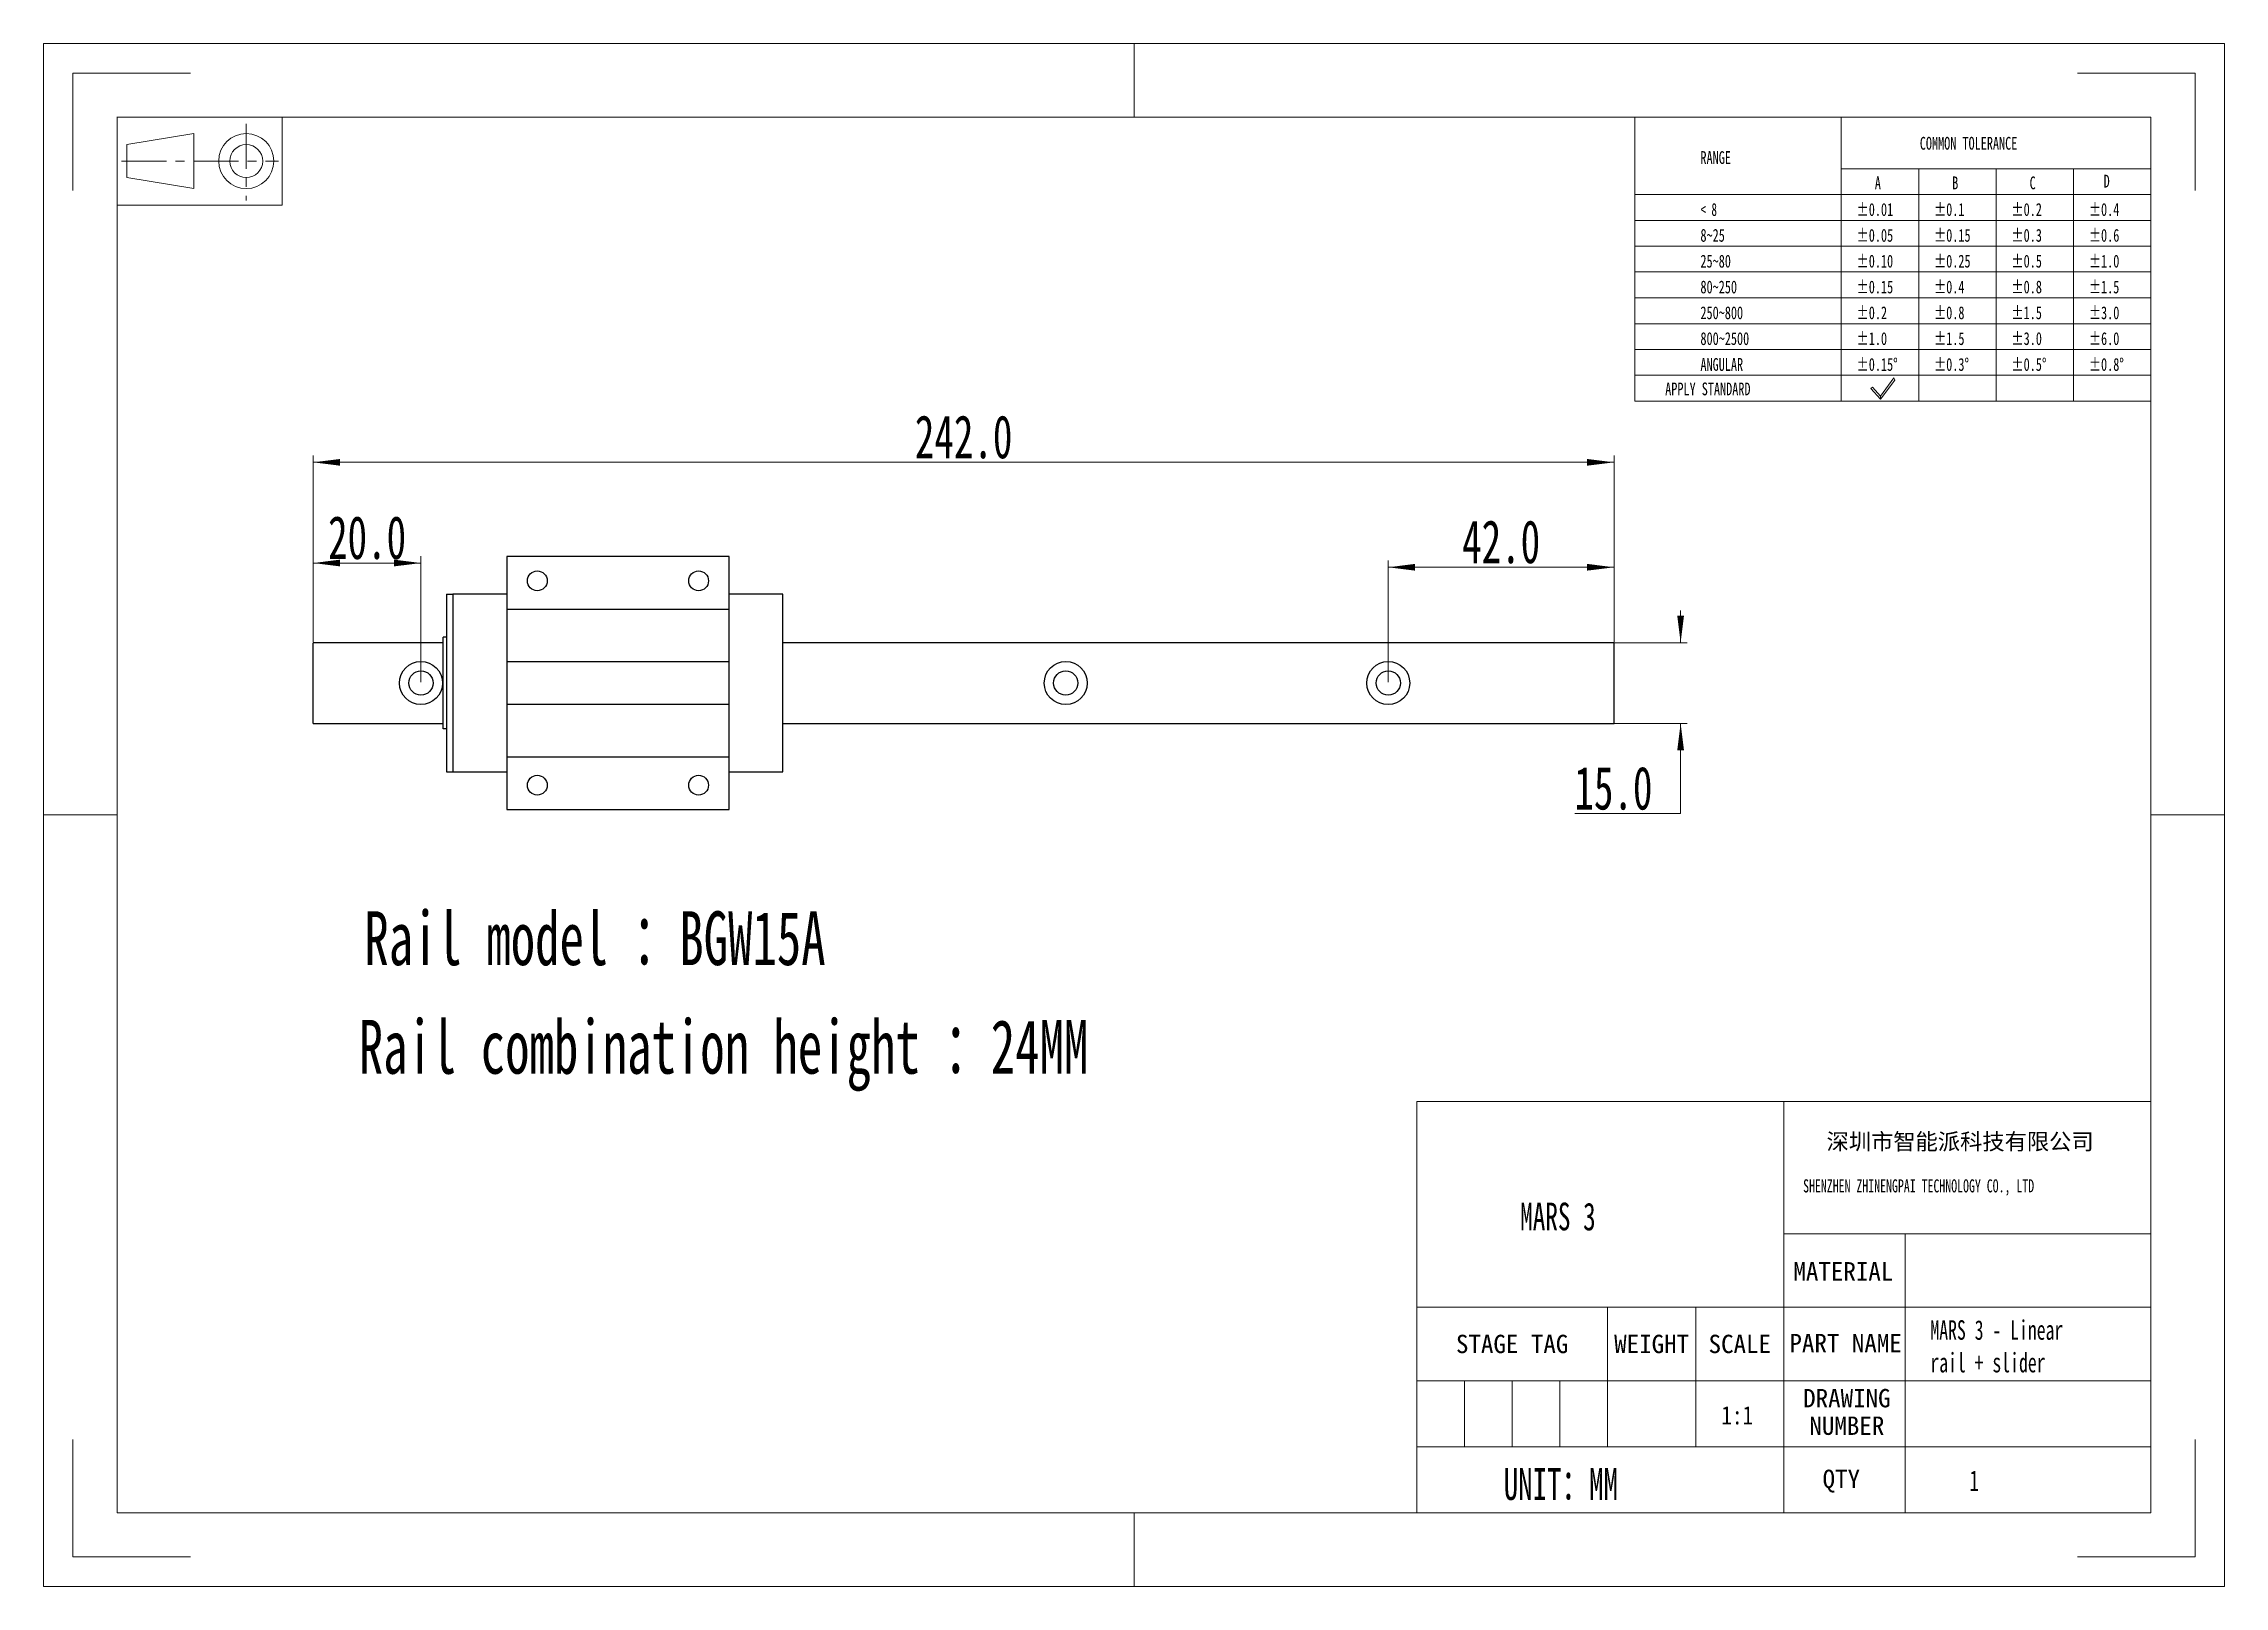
# Model space of a CAD drawing. Header units: millimetres. Extents: x 867 to 1273, y -3 to 284.
import ezdxf

# ---------------------------------------------------------------- set-up
doc = ezdxf.new("R2010")
doc.units = ezdxf.units.MM
doc.header["$LTSCALE"] = 16.334999
doc.linetypes.add('CENTER', pattern=[0.6, 0.375, -0.075, 0.075, -0.075])
doc.layers.get('0').update_dxf_attribs({"lineweight": 18})
doc.layers.add('DEFAULT_1', color=7, linetype='CENTER', lineweight=18)
doc.layers.add('尺寸线层', color=3, linetype='Continuous', lineweight=18)
doc.styles.add('SLDTEXTSTYLE4', font='', dxfattribs={"width": 0.7})
doc.styles.add('SLDTEXTSTYLE5', font='', dxfattribs={"width": 0.633333})
doc.styles.get("Standard").update_dxf_attribs({"font": 'txt', "width": 0.667})
doc.styles.add('TEXTSTYLE_2', font='')
doc.styles.add('TEXTSTYLE_3', font='')
doc.styles.get('SLDTEXTSTYLE4').set_extended_font_data('宋体')
doc.styles.get('SLDTEXTSTYLE5').set_extended_font_data('宋体')
doc.styles.get('TEXTSTYLE_2').set_extended_font_data('宋体')
doc.styles.get('TEXTSTYLE_3').set_extended_font_data('宋体')
doc.dimstyles.get("Standard").update_dxf_attribs({"dimtxt": 2.5, "dimasz": 3, "dimexe": 1.25, "dimexo": 0.125, "dimtad": 1, "dimdsep": 46, "dimtxsty": 'Standard', "dimblk": '_CAXARROW', "dimcen": 0.09, "dimdle": 6, "dimadec": 0, "dimazin": 0, "dimtfac": 1, "dimtofl": 0, "dimtmove": 0, "dimatfit": 3, "dimfxl": 0, "dimtolj": 1, "dimarcsym": 0})

# ---------------------------------------------------------------- blocks, each defined once
blk = doc.blocks.new('*X2')
at = {"layer": '尺寸线层', "linetype": 'Continuous', "ltscale": 0.2}
for points in [[(917.5, 206.1), (922.5, 206.72), (922.5, 205.47)], [(1159.5, 206.1), (1154.5, 206.72), (1154.5, 205.47)]]:
    blk.add_hatch(color=0, dxfattribs=at).paths.add_polyline_path(points, flags=0)
at = {"layer": '尺寸线层', "color": 0, "linetype": 'Continuous', "ltscale": 0.2}
for p, q in [((917.5, 172.69), (917.5, 207.35)), ((1159.5, 172.69), (1159.5, 207.35)), ((917.5, 206.1), (1159.5, 206.1))]:
    blk.add_line(p, q, dxfattribs=at)
at = {"layer": '尺寸线层', "color": 0, "ltscale": 0.2, "insert": (1038.5, 210.79), "char_height": 8, "width": 37.4435, "attachment_point": 5}
blk.add_mtext('242.0', dxfattribs=at)
blk = doc.blocks.new('_CAXARROW')
blk.add_hatch(color=0).paths.add_polyline_path([(0, 0), (-1, 0.125), (-1, -0.125)], flags=0)
blk = doc.blocks.new('*X3')
at = {"layer": '尺寸线层', "linetype": 'Continuous', "ltscale": 0.2}
for points in [[(1117.5, 186.58), (1122.5, 187.21), (1122.5, 185.96)], [(1159.5, 186.58), (1154.5, 187.21), (1154.5, 185.96)]]:
    blk.add_hatch(color=0, dxfattribs=at).paths.add_polyline_path(points, flags=0)
at = {"layer": '尺寸线层', "color": 0, "linetype": 'Continuous', "ltscale": 0.2}
for p, q in [((1117.5, 165.19), (1117.5, 187.83)), ((1159.5, 172.69), (1159.5, 187.83)), ((1117.5, 186.58), (1159.5, 186.58))]:
    blk.add_line(p, q, dxfattribs=at)
at = {"layer": '尺寸线层', "color": 0, "ltscale": 0.2, "insert": (1138.5, 191.28), "char_height": 8, "width": 29.8816, "attachment_point": 5}
blk.add_mtext('42.0', dxfattribs=at)
blk = doc.blocks.new('*X4')
at = {"layer": '尺寸线层', "linetype": 'Continuous', "ltscale": 0.2}
for points in [[(917.5, 187.37), (922.5, 186.75), (922.5, 188)], [(937.54, 187.37), (932.54, 186.75), (932.54, 188)]]:
    blk.add_hatch(color=0, dxfattribs=at).paths.add_polyline_path(points, flags=0)
at = {"layer": '尺寸线层', "color": 0, "linetype": 'Continuous', "ltscale": 0.2}
for p, q in [((917.5, 172.69), (917.5, 188.62)), ((937.54, 187.37), (917.5, 187.37)), ((937.54, 165.19), (937.54, 188.62))]:
    blk.add_line(p, q, dxfattribs=at)
at = {"layer": '尺寸线层', "color": 0, "ltscale": 0.2, "insert": (927.52, 192.06), "char_height": 8, "width": 29.6377, "attachment_point": 5}
blk.add_mtext('20.0', dxfattribs=at)
blk = doc.blocks.new('*X5')
at = {"layer": '尺寸线层', "linetype": 'Continuous', "ltscale": 0.2}
for points in [[(1171.89, 172.56), (1172.52, 177.56), (1171.27, 177.56)], [(1171.89, 157.56), (1172.52, 152.56), (1171.27, 152.56)]]:
    blk.add_hatch(color=0, dxfattribs=at).paths.add_polyline_path(points, flags=0)
at = {"layer": '尺寸线层', "color": 0, "linetype": 'Continuous', "ltscale": 0.2}
for p, q in [((1171.89, 178.56), (1171.89, 172.56)), ((1159.62, 172.56), (1173.14, 172.56)), ((1159.62, 157.56), (1173.14, 157.56)), ((1171.89, 157.56), (1171.89, 140.78)), ((1171.89, 140.78), (1152.23, 140.78))]:
    blk.add_line(p, q, dxfattribs=at)
at = {"layer": '尺寸线层', "color": 0, "ltscale": 0.2, "insert": (1159.39, 145.47), "char_height": 8, "width": 28.6619, "attachment_point": 5}
blk.add_mtext('15.0', dxfattribs=at)
blk = doc.blocks.new('96_1')
at = {"color": 7, "linetype": 'Continuous'}
for p, q in [((-11.25, 6), (-11.25, -6)), ((11.25, -6), (11.25, 6)), ((-9.93, 2.25), (-0.82, 3.75)), ((-0.82, 0), (-0.82, 3.75)), ((-9.93, 0), (-9.93, 2.25)), ((-9.93, 0), (-9.93, -2.25)), ((-0.82, 0), (-0.82, -3.75)), ((-9.93, -2.25), (-0.82, -3.75)), ((-11.25, -6), (11.25, -6))]:
    blk.add_line(p, q, dxfattribs=at)
for radius in [3.75, 2.25]:
    blk.add_circle((6.34, 0), radius, dxfattribs=at)
at = {"layer": 'DEFAULT_1', "color": 1, "linetype": 'CENTER'}
for p, q in [((6.34, 5.05), (6.34, -5.36)), ((-10.64, 0), (10.74, 0))]:
    blk.add_line(p, q, dxfattribs=at)

msp = doc.modelspace()

# ---------------------------------------------------------------- linework, layer by layer
at = {"color": 7, "linetype": 'Continuous'}
for p, q in [((867.34, -2.92), (867.34, 283.95)), ((867.34, 283.95), (1273.06, 283.95)), ((1070.2, 270.29), (1070.2, 283.95)), ((1273.06, -2.92), (1273.06, 283.95)), ((872.8, 256.63), (872.8, 278.49)), ((872.8, 278.49), (894.66, 278.49)), ((1245.73, 278.49), (1267.59, 278.49)), ((1267.59, 256.63), (1267.59, 278.49)), ((881, 10.74), (881, 270.29)), ((881, 270.29), (1259.39, 270.29)), ((1259.39, 10.74), (1259.39, 270.29)), ((867.34, 140.52), (881, 140.52)), ((1259.39, 140.52), (1273.06, 140.52)), ((872.8, 2.55), (872.8, 24.4)), ((1267.59, 2.55), (1267.59, 24.4)), ((881, 10.74), (1259.39, 10.74)), ((1070.2, -2.92), (1070.2, 10.74)), ((872.8, 2.55), (894.66, 2.55)), ((1245.73, 2.55), (1267.59, 2.55)), ((867.34, -2.92), (1273.06, -2.92))]:
    msp.add_line(p, q, dxfattribs=at)
for p, q in [((1163.37, 270.29), (1163.37, 217.48)), ((1201.78, 270.29), (1201.78, 217.48)), ((1201.78, 260.69), (1259.39, 260.69)), ((1216.18, 260.69), (1216.18, 217.48)), ((1230.59, 260.69), (1230.59, 217.48)), ((1244.99, 260.69), (1244.99, 217.48)), ((1163.37, 255.89), (1259.39, 255.89)), ((1163.37, 251.09), (1259.39, 251.09)), ((1163.37, 246.29), (1259.39, 246.29)), ((1163.37, 241.49), (1259.39, 241.49)), ((1163.37, 236.68), (1259.39, 236.68)), ((1163.37, 231.88), (1259.39, 231.88)), ((1163.37, 227.08), (1259.39, 227.08)), ((1163.37, 222.28), (1259.39, 222.28)), ((1207.58, 220.08), (1207.3, 219.82)), ((1207.3, 219.82), (1209.09, 217.83)), ((1209.06, 218.43), (1207.58, 220.08)), ((1211.54, 221.79), (1209.06, 218.43)), ((1209.09, 217.83), (1211.73, 221.4)), ((1211.73, 221.4), (1211.54, 221.79)), ((1163.37, 217.48), (1259.39, 217.48)), ((1209.09, 217.83), (1209.06, 218.43)), ((1209.06, 218.43), (1209.09, 217.83))]:
    msp.add_line(p, q)
at = {"color": 7, "linetype": 'Continuous', "lineweight": 25}
for p, q in [((953.49, 188.56), (953.49, 178.82)), ((994.89, 188.56), (953.49, 188.56)), ((994.89, 178.82), (994.89, 188.56)), ((942.29, 181.56), (942.29, 148.56)), ((942.29, 181.56), (943.49, 181.56)), ((943.49, 181.56), (943.49, 148.56)), ((953.49, 181.56), (943.49, 181.56)), ((953.49, 178.82), (994.89, 178.82)), ((953.49, 178.82), (953.49, 169.03)), ((1004.89, 181.56), (994.89, 181.56)), ((994.89, 169.03), (994.89, 178.82)), ((1004.89, 148.56), (1004.89, 181.56)), ((941.69, 172.56), (917.5, 172.56)), ((917.5, 157.56), (917.5, 172.56)), ((941.69, 156.56), (941.69, 173.56)), ((942.29, 173.56), (941.69, 173.56)), ((1159.5, 172.56), (1004.89, 172.56)), ((1159.5, 157.56), (1159.5, 172.56)), ((994.89, 169.03), (953.49, 169.03)), ((953.49, 169.03), (953.49, 161.1)), ((994.89, 161.1), (994.89, 169.03)), ((953.49, 161.1), (994.89, 161.1)), ((953.49, 161.1), (953.49, 151.3)), ((994.89, 151.3), (994.89, 161.1)), ((917.5, 157.56), (941.69, 157.56)), ((942.29, 156.56), (941.69, 156.56)), ((1004.89, 157.56), (1159.5, 157.56)), ((953.49, 151.3), (953.49, 141.56)), ((994.89, 151.3), (953.49, 151.3)), ((994.89, 141.56), (994.89, 151.3)), ((942.29, 148.56), (943.49, 148.56)), ((943.49, 148.56), (953.49, 148.56)), ((994.89, 148.56), (1004.89, 148.56)), ((953.49, 141.56), (994.89, 141.56))]:
    msp.add_line(p, q, dxfattribs=at)
at = {"color": 2, "linetype": 'Continuous'}
for p, q in [((1122.79, 48.99), (1122.79, 87.24)), ((1122.79, 48.99), (1122.79, 87.24)), ((1122.79, 87.24), (1191.09, 87.24)), ((1191.09, 35.33), (1191.09, 87.24)), ((1191.09, 62.65), (1191.09, 87.24)), ((1191.09, 87.24), (1259.39, 87.24)), ((1191.09, 48.99), (1191.09, 87.24)), ((1259.39, 62.65), (1259.39, 87.24)), ((1191.09, 62.65), (1259.39, 62.65)), ((1213.66, 62.65), (1213.66, 10.74)), ((1259.39, 35.33), (1259.39, 62.65)), ((1122.79, 10.74), (1122.79, 48.99)), ((1122.79, 48.99), (1191.09, 48.99)), ((1122.79, 35.33), (1122.79, 48.99)), ((1122.79, 48.99), (1158.31, 48.99)), ((1158.31, 35.33), (1158.31, 48.99)), ((1158.31, 35.33), (1158.31, 48.99)), ((1158.31, 48.99), (1191.09, 48.99)), ((1174.7, 35.33), (1174.7, 48.99)), ((1191.09, 48.99), (1259.39, 48.99)), ((1191.09, 35.33), (1191.09, 48.99)), ((1122.79, 23.04), (1122.79, 35.33)), ((1122.79, 35.33), (1158.31, 35.33)), ((1122.79, 35.33), (1158.31, 35.33)), ((1122.79, 35.33), (1158.31, 35.33)), ((1122.79, 35.33), (1122.79, 23.04)), ((1131.67, 35.33), (1131.67, 23.04)), ((1140.55, 35.33), (1140.55, 23.04)), ((1149.43, 35.33), (1149.43, 23.04)), ((1158.31, 23.04), (1158.31, 35.33)), ((1158.31, 23.04), (1158.31, 35.33)), ((1158.31, 35.33), (1191.09, 35.33)), ((1158.31, 35.33), (1191.09, 35.33)), ((1158.31, 35.33), (1158.31, 23.04)), ((1174.7, 23.04), (1174.7, 35.33)), ((1191.09, 10.74), (1191.09, 35.33)), ((1191.09, 35.33), (1259.39, 35.33)), ((1191.09, 35.33), (1259.39, 35.33)), ((1191.09, 23.04), (1191.09, 35.33)), ((1259.39, 10.74), (1259.39, 35.33)), ((1122.79, 10.74), (1122.79, 23.04)), ((1122.79, 23.04), (1191.09, 23.04)), ((1122.79, 23.04), (1158.31, 23.04)), ((1122.79, 23.04), (1158.31, 23.04)), ((1158.31, 23.04), (1191.09, 23.04)), ((1191.09, 10.74), (1191.09, 23.04)), ((1191.09, 23.04), (1259.39, 23.04)), ((1013.51, 10.74), (1046.29, 10.74)), ((1046.29, 10.74), (1068.15, 10.74)), ((1068.15, 10.74), (1100.93, 10.74)), ((1100.93, 10.74), (1122.79, 10.74)), ((1122.79, 10.74), (1191.09, 10.74)), ((1191.09, 10.74), (1259.39, 10.74))]:
    msp.add_line(p, q, dxfattribs=at)
at = {"color": 7, "linetype": 'Continuous', "lineweight": 25}
for centre, radius in [((959.19, 184.06), 1.84), ((989.19, 184.06), 1.84), ((937.54, 165.06), 4), ((937.54, 165.06), 2.25), ((1057.5, 165.06), 4), ((1057.5, 165.06), 2.25), ((1117.5, 165.06), 4), ((1117.5, 165.06), 2.25), ((959.19, 146.06), 1.84), ((989.19, 146.06), 1.84)]:
    msp.add_circle(centre, radius, dxfattribs=at)

# ---------------------------------------------------------------- block references
at = {"color": 2, "linetype": 'Continuous', "xscale": 1.366048977433147, "yscale": 1.366048977433147, "zscale": 1.366048977433147}
msp.add_blockref('96_1', (896.38, 262.12), dxfattribs=at)

# ---------------------------------------------------------------- texts
at = {"attachment_point": 1}
for s, insert, char_height, width, style in [('RANGE', (1175.58, 263.96), 2.381, 23.3871, 'SLDTEXTSTYLE4'), ('COMMON TOLERANCE', (1216.39, 266.62), 2.3812, 78.392, 'SLDTEXTSTYLE4'), ('A', (1208.02, 259.25), 2.38, 3.4403, 'SLDTEXTSTYLE4'), ('B', (1222.42, 259.25), 2.38, 3.3853, 'SLDTEXTSTYLE4'), ('C', (1236.82, 259.25), 2.38, 3.4253, 'SLDTEXTSTYLE4'), ('D', (1250.59, 259.58), 2.38, 3.3853, 'SLDTEXTSTYLE4'), ('< 8', (1175.58, 254.3), 2.381, 11.4282, 'SLDTEXTSTYLE5'), ('%%P0.01', (1204.63, 254.3), 2.381, 16.6715, 'SLDTEXTSTYLE4'), ('%%P0.1', (1219.03, 254.3), 2.381, 12.5011, 'SLDTEXTSTYLE4'), ('%%P0.2', (1233.44, 254.3), 2.381, 14.2213, 'SLDTEXTSTYLE4'), ('%%P0.4', (1247.84, 254.3), 2.381, 14.1663, 'SLDTEXTSTYLE4'), ('8~25', (1175.58, 249.5), 2.381, 18.4416, 'SLDTEXTSTYLE4'), ('%%P0.05', (1204.63, 249.5), 2.381, 18.3916, 'SLDTEXTSTYLE4'), ('%%P0.15', (1219.03, 249.5), 2.381, 17.5566, 'SLDTEXTSTYLE4'), ('%%P0.3', (1233.44, 249.5), 2.381, 14.2213, 'SLDTEXTSTYLE4'), ('%%P0.6', (1247.84, 249.5), 2.381, 14.2213, 'SLDTEXTSTYLE4'), ('25~80', (1175.58, 244.7), 2.381, 22.612, 'SLDTEXTSTYLE4'), ('%%P0.10', (1204.63, 244.7), 2.381, 16.7265, 'SLDTEXTSTYLE4'), ('%%P0.25', (1219.03, 244.7), 2.381, 19.2217, 'SLDTEXTSTYLE4'), ('%%P0.5', (1233.44, 244.7), 2.381, 14.2213, 'SLDTEXTSTYLE4'), ('%%P1.0', (1247.84, 244.7), 2.381, 12.5561, 'SLDTEXTSTYLE4'), ('80~250', (1175.58, 239.9), 2.381, 26.7824, 'SLDTEXTSTYLE4'), ('%%P0.15', (1204.63, 239.9), 2.381, 17.5566, 'SLDTEXTSTYLE4'), ('%%P0.4', (1219.03, 239.9), 2.381, 14.1663, 'SLDTEXTSTYLE4'), ('%%P0.8', (1233.44, 239.9), 2.381, 14.2213, 'SLDTEXTSTYLE4'), ('%%P1.5', (1247.84, 239.9), 2.381, 13.3862, 'SLDTEXTSTYLE4'), ('%%P0.2', (1204.63, 235.1), 2.381, 14.2213, 'SLDTEXTSTYLE4'), ('%%P0.8', (1219.03, 235.1), 2.381, 14.2213, 'SLDTEXTSTYLE4'), ('%%P1.5', (1233.44, 235.1), 2.381, 13.3862, 'SLDTEXTSTYLE4'), ('%%P3.0', (1247.84, 235.1), 2.381, 14.2213, 'SLDTEXTSTYLE4'), ('250~800', (1175.58, 235.1), 2.381, 30.9528, 'SLDTEXTSTYLE4'), ('800~2500', (1175.58, 230.3), 2.381, 35.1231, 'SLDTEXTSTYLE4'), ('%%P1.0', (1204.63, 230.3), 2.381, 12.5561, 'SLDTEXTSTYLE4'), ('%%P1.5', (1219.03, 230.3), 2.381, 13.3862, 'SLDTEXTSTYLE4'), ('%%P3.0', (1233.44, 230.3), 2.381, 14.2213, 'SLDTEXTSTYLE4'), ('%%P6.0', (1247.84, 230.3), 2.381, 14.2213, 'SLDTEXTSTYLE4'), ('ANGULAR', (1175.58, 225.49), 2.381, 33.443, 'SLDTEXTSTYLE4'), ('%%P0.15%%D', (1204.63, 225.49), 2.381, 20.9119, 'SLDTEXTSTYLE4'), ('%%P0.3%%D', (1219.03, 225.49), 2.381, 17.5766, 'SLDTEXTSTYLE4'), ('%%P0.5%%D', (1233.44, 225.49), 2.381, 17.5766, 'SLDTEXTSTYLE4'), ('%%P0.8%%D', (1247.84, 225.49), 2.381, 17.5766, 'SLDTEXTSTYLE4'), ('APPLY STANDARD', (1169.02, 220.94), 2.3812, 68.4461, 'SLDTEXTSTYLE4')]:
    msp.add_mtext(s, dxfattribs=dict(at, insert=insert, char_height=char_height, width=width, style=style))
at = {"color": 7, "linetype": 'Continuous', "insert": (1223.89, 81.31), "char_height": 3.0363, "width": 72.0377, "attachment_point": 2, "style": 'TEXTSTYLE_2'}
msp.add_mtext('深圳市智能派科技有限公司', dxfattribs=at)
at = {"color": 7, "linetype": 'Continuous', "attachment_point": 2, "line_spacing_factor": 0.9, "style": 'TEXTSTYLE_3'}
for s, insert, char_height, width in [('MATERIAL\\P ', (1202.17, 57.37), 3.415, 49.3674), ('STAGE TAG ', (1140.55, 43.87), 3.415, 41.3016), ('WEIGHT', (1166.5, 43.87), 3.415, 15.0079), ('SCALE', (1182.9, 43.87), 3.415, 15.0079), ('PART NAME', (1202.59, 44.03), 3.415, 28.6128), ('DRAWING NUMBER', (1202.82, 33.79), 3.4151, 28.6128), ('QTY', (1201.79, 18.79), 3.415, 38.1196)]:
    msp.add_mtext(s, dxfattribs=dict(at, insert=insert, char_height=char_height, width=width))
at = {"insert": (1179.46, 27.14), "char_height": 3.4151, "width": 8.186, "attachment_point": 7}
msp.add_mtext('{\\W0.85;1:1}', dxfattribs=at)
at = {"layer": '尺寸线层', "attachment_point": 1}
for s, insert, char_height, width in [('Rail model ：BGW15A', (927.02, 122.61), 10, 225.5836), ('\\P{\\H2.85714x;Rail combination height ：24MM}', (925.98, 108.26), 3.5, 176.1378), ('SHENZHEN ZHINENGPAI TECHNOLOGY CO., LTD', (1194.68, 72.77), 2.429, 68.7282), ('MARS 3', (1142.04, 68.44), 5.16, 42.111), ('UNIT：MM', (1138.98, 19.08), 5.925, 22.966)]:
    msp.add_mtext(s, dxfattribs=dict(at, insert=insert, char_height=char_height, width=width))
at = {"layer": '尺寸线层', "ltscale": 0.2, "attachment_point": 1}
for s, insert, char_height, width in [('MARS 3 - Linear rail + slider\\P\\P', (1218.36, 46.57), 3.6319, 31.2607), ('1\\P\\P', (1225.64, 18.67), 3.87, 23.2105)]:
    msp.add_mtext(s, dxfattribs=dict(at, insert=insert, char_height=char_height, width=width))

# ---------------------------------------------------------------- dimensions: what is measured, and where the dimension line sits
at = {"layer": '尺寸线层', "ltscale": 0.2}
for base, p1, picture, middle in [((1159.5, 206.1), (917.5, 172.56), '*X2', (1038.5, 206.1)), ((1159.5, 186.58), (1117.5, 165.06), '*X3', (1138.5, 186.58))]:
    dim = msp.add_linear_dim(base=base, p1=p1, p2=(1159.5, 172.56), angle=0, dimstyle='Standard', override={"dimtxt": 8, "dimasz": 5, "dimtih": 1, "dimtoh": 1, "dimdec": 1, "dimzin": 0, "dimsah": 1, "dimtdec": 4, "dimtfill": 1, "dimtzin": 0}, dxfattribs=at)
    dim.commit()
    dim.dimension.update_dxf_attribs({"geometry": picture, "text_midpoint": middle})
dim = msp.add_linear_dim(base=(917.5, 187.37), p1=(937.54, 165.06), p2=(917.5, 172.56), dimstyle='Standard', override={"dimtxt": 8, "dimasz": 5, "dimtih": 1, "dimtoh": 1, "dimdec": 1, "dimzin": 0, "dimsah": 1, "dimtdec": 4, "dimtfill": 1, "dimtzin": 0}, dxfattribs=at)
dim.commit()
dim.dimension.update_dxf_attribs({"geometry": '*X4', "text_midpoint": (927.52, 187.37)})
dim = msp.add_linear_dim(base=(1171.89, 157.56), p1=(1159.5, 172.56), p2=(1159.5, 157.56), angle=270, dimstyle='Standard', override={"dimtxt": 8, "dimasz": 5, "dimtih": 1, "dimtoh": 1, "dimdec": 1, "dimzin": 0, "dimsah": 1, "dimtdec": 4, "dimtfill": 1, "dimtzin": 0}, dxfattribs=at)
dim.commit()
dim.dimension.update_dxf_attribs({"geometry": '*X5', "text_midpoint": (1171.89, 140.78), "dimtype": 160})

doc.saveas('drawing.dxf')
